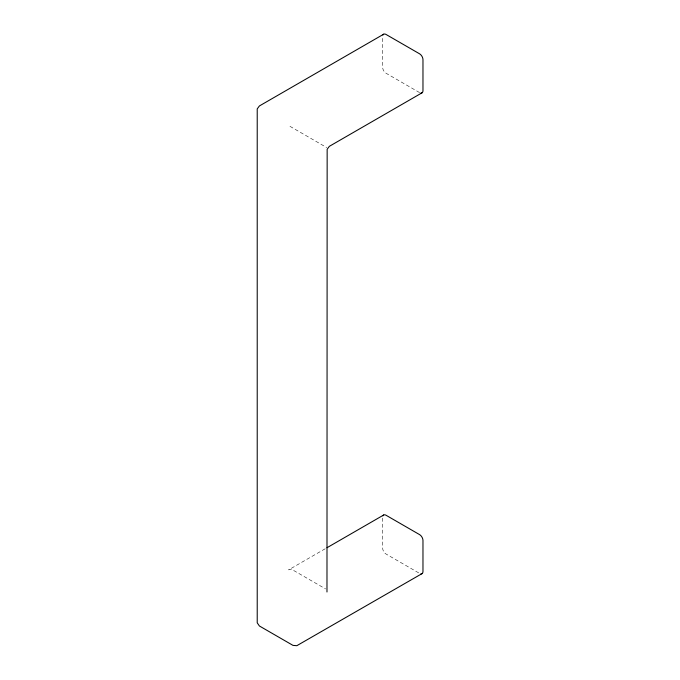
<?xml version="1.0" encoding="UTF-8"?>
<svg xmlns="http://www.w3.org/2000/svg" width="680" height="680" viewBox="0 0 680 680"><rect width="100%" height="100%" fill="white"/><g stroke="black" fill="none" stroke-linecap="round" stroke-linejoin="round"><path stroke-width="0.51" stroke-dasharray="3.4 2.55" d="M325.185 548.769L288.651 569.865L290.462 569.228L292.009 569.534L325.584 588.914M419.611 92.608L386.027 73.219A4.752 2.745 60 0 1 382.67 67.405L382.67 36.389M289.96 126.327L326.706 147.543M418.701 572.883L386.027 554.021A4.752 2.745 60 0 1 382.67 548.207L382.67 517.183A4.752 2.745 60 0 1 382.925 515.848"/><path stroke-width="1.02" d="M383.656 34.212L259.411 105.944L257.219 108.902L257.219 622.821L259.411 625.991L292.986 645.38L296.828 645.694L421.982 573.648M421.982 92.846L329.35 146.328L327.156 149.285L326.978 591.991M327.012 547.715L383.656 515.015M420.894 573.852A4.752 2.745 60 0 0 422.969 571.472L422.969 540.447A4.752 2.745 60 0 0 419.611 534.633L386.027 515.244A4.752 2.745 60 0 0 382.925 515.848M420.894 93.058A4.752 2.745 60 0 0 422.969 90.669L422.969 59.653A4.752 2.745 60 0 0 419.611 53.831L386.027 34.45A4.752 2.745 60 0 0 382.925 35.045"/></g></svg>
